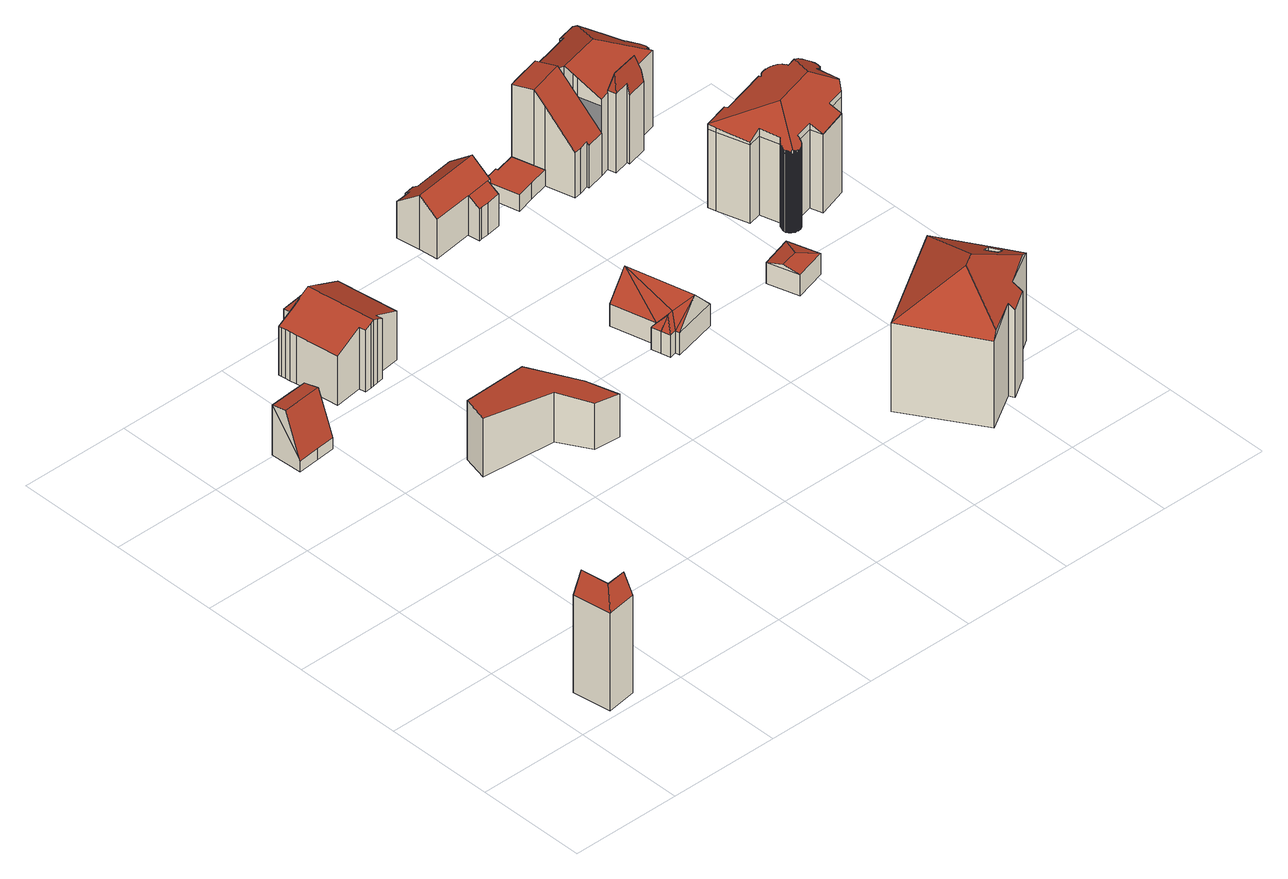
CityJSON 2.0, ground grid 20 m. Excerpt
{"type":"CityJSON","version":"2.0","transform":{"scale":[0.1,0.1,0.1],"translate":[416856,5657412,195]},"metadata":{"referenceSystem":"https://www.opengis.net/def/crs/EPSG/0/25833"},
"CityObjects":{
"building1":{"type":"Building","attributes":{"Dachtyp_tdc":"tdcFreeFormRoof","Gemeindeschluessel":14612000,"Dachneigung":62.24,"QualitaetDacherkennung":4,"Geometrietyp2DReferenz":"3000","measuredHeight":22.27,"function":"31001_9998","roofType":"5000"},"geometry":[{"type":"Solid","lod":"2","boundaries":[[[[0,1,2,3]],[[1,4,5,2]],[[4,6,7,5]],[[6,8,9,7]],[[8,10,11,9]],[[10,0,3,11]],[[12,10,8]],[[13,12,8,6]],[[14,13,6,4]],[[14,4,1]],[[13,14,1,0]],[[12,13,0,10]],[[3,2,5,7,9,11]]]],"semantics":{"surfaces":[{"type":"WallSurface"},{"type":"RoofSurface"},{"type":"GroundSurface"}],"values":[[0,0,0,0,0,0,0,1,1,0,1,1,2]]}}]},
"building2":{"type":"Building","attributes":{"Dachtyp_tdc":"tdcFreeFormRoof","Gemeindeschluessel":14612000,"Dachneigung":69.32,"QualitaetDacherkennung":18,"Geometrietyp2DReferenz":"3000","measuredHeight":10.04,"function":"31001_9998","roofType":"5000"},"geometry":[{"type":"Solid","lod":"2","boundaries":[[[[15,16,17,18]],[[16,19,20,17]],[[19,21,22,20]],[[21,23,24,22]],[[23,25,26,24]],[[25,15,18,26]],[[27,23,21,19,28]],[[15,25,27,28,16]],[[19,16,28]],[[25,23,27]],[[18,17,20,22,24,26]]]],"semantics":{"surfaces":[{"type":"WallSurface"},{"type":"RoofSurface"},{"type":"GroundSurface"}],"values":[[0,0,0,0,0,0,1,1,0,0,2]]}}]},
"building3":{"type":"Building","attributes":{"Gemeindeschluessel":14612000,"Geometrietyp2DReferenz":"3000","function":"31001_9998","roofType":"9999"},"children":["building3-1","building3-2"]},
"building3-1":{"type":"BuildingPart","attributes":{"Dachtyp_tdc":"tdcPolyFlatRoof","Dachneigung":3.28,"QualitaetDacherkennung":48,"Geometrietyp2DReferenz":"3000","measuredHeight":8.26,"roofType":"2100"},"parents":["building3"],"geometry":[{"type":"MultiSurface","lod":"2","boundaries":[[[29,30,31,32]],[[33,34,35,36]],[[34,37,38,35]],[[37,29,32,38]],[[37,34,33,39,30,29]],[[32,31,40,36,35,38]]],"semantics":{"surfaces":[{"type":"WallSurface"},{"type":"RoofSurface"},{"type":"GroundSurface"}],"values":[0,0,0,0,1,2]}}]},
"building3-2":{"type":"BuildingPart","attributes":{"Dachtyp_tdc":"tdcGableRoof","Dachneigung":25.36,"QualitaetDacherkennung":76,"Geometrietyp2DReferenz":"3000","measuredHeight":12.58,"roofType":"3100"},"parents":["building3"],"geometry":[{"type":"MultiSurface","lod":"2","boundaries":[[[41,42,43,44]],[[42,45,46,43]],[[45,47,48,46]],[[47,49,50,48]],[[49,51,52,50]],[[51,53,54,52]],[[53,55,56,54]],[[55,57,36,56]],[[57,33,36]],[[58,31,30]],[[58,59,60,31]],[[59,61,62,60]],[[61,63,64,62]],[[63,65,66,64]],[[65,67,68,66]],[[67,69,70,68]],[[69,71,72,70]],[[71,73,74,72]],[[73,41,44,74]],[[69,67,65,63,61,59,58,75]],[[75,57,55,53,51,49,47,45,42,41,73,71,69]],[[44,43,46,48,50,52,54,56,36,40,31,60,62,64,66,68,70,72,74]]],"semantics":{"surfaces":[{"type":"WallSurface"},{"type":"RoofSurface"},{"type":"GroundSurface"}],"values":[0,0,0,0,0,0,0,0,0,0,0,0,0,0,0,0,0,0,0,1,1,2]}}]},
"building4":{"type":"Building","attributes":{"Dachtyp_tdc":"tdcPolyFlatRoof","Gemeindeschluessel":14612000,"Dachneigung":7.7,"QualitaetDacherkennung":56,"Geometrietyp2DReferenz":"3000","measuredHeight":11.25,"function":"31001_9998","roofType":"2100"},"geometry":[{"type":"Solid","lod":"2","boundaries":[[[[76,77,78,79]],[[77,80,81,78]],[[80,82,83,81]],[[82,84,85,83]],[[84,86,87,85]],[[86,88,89,87]],[[88,76,79,89]],[[88,86,84,82,80,77,76]],[[79,78,81,83,85,87,89]]]],"semantics":{"surfaces":[{"type":"WallSurface"},{"type":"RoofSurface"},{"type":"GroundSurface"}],"values":[[0,0,0,0,0,0,0,1,2]]}}]},
"building5":{"type":"Building","attributes":{"Dachtyp_tdc":"tdcFreeFormRoof","Gemeindeschluessel":14612000,"Dachneigung":47.75,"QualitaetDacherkennung":31,"Geometrietyp2DReferenz":"3000","measuredHeight":8.75,"function":"31001_9998","roofType":"5000"},"geometry":[{"type":"Solid","lod":"2","boundaries":[[[[90,91,92,93]],[[91,94,95,92]],[[94,96,97,95]],[[96,98,99,97]],[[98,100,101,99]],[[100,102,103,101]],[[102,104,105,103]],[[104,106,107,105]],[[106,90,93,107]],[[106,108,90]],[[108,106,104]],[[109,108,104,102]],[[91,110,94]],[[109,110,91]],[[109,111,110]],[[102,111,109]],[[111,102,100]],[[111,100,98]],[[110,111,98,96]],[[110,96,94]],[[108,109,91,90]],[[93,92,95,97,99,101,103,105,107]]]],"semantics":{"surfaces":[{"type":"WallSurface"},{"type":"RoofSurface"},{"type":"GroundSurface"}],"values":[[0,0,0,0,0,0,0,0,0,1,1,1,1,1,1,1,1,0,1,0,1,2]]}}]},
"building6":{"type":"Building","attributes":{"Gemeindeschluessel":14612000,"Geometrietyp2DReferenz":"3000","function":"31001_9998","roofType":"9999"},"children":["building6-1","building6-2"]},
"building6-1":{"type":"BuildingPart","attributes":{"Dachtyp_tdc":"tdcPolyFlatRoof","Dachneigung":35.16,"QualitaetDacherkennung":37,"Geometrietyp2DReferenz":"3000","measuredHeight":7.58,"roofType":"2100"},"parents":["building6"],"geometry":[{"type":"MultiSurface","lod":"2","boundaries":[[[112,113,114,115]],[[113,116,117,114]],[[116,118,119,117]],[[118,120,121,119]],[[112,115,122,123]],[[123,120,118,116,113,112]],[[115,114,117,119,121,122]]],"semantics":{"surfaces":[{"type":"WallSurface"},{"type":"RoofSurface"},{"type":"GroundSurface"}],"values":[0,0,0,0,0,1,2]}}]},
"building6-2":{"type":"BuildingPart","attributes":{"Dachtyp_tdc":"tdcGableRoof","Dachneigung":38.35,"QualitaetDacherkennung":75,"Geometrietyp2DReferenz":"3000","measuredHeight":10.38,"roofType":"3100"},"parents":["building6"],"geometry":[{"type":"MultiSurface","lod":"2","boundaries":[[[124,125,126,127]],[[125,128,129,126]],[[128,130,131,129]],[[130,132,133,131]],[[132,134,135,133]],[[134,123,122,135]],[[120,136,137,121]],[[136,138,139,137]],[[138,140,141,139]],[[140,142,143,141]],[[142,144,145,143]],[[144,124,127,145]],[[140,138,136,120,123,134,132]],[[132,130,128,125,124,144,142,140]],[[127,126,129,131,133,135,122,121,137,139,141,143,145]]],"semantics":{"surfaces":[{"type":"WallSurface"},{"type":"RoofSurface"},{"type":"GroundSurface"}],"values":[0,0,0,0,0,0,0,0,0,0,0,0,1,1,2]}}]},
"building7":{"type":"Building","attributes":{"Dachtyp_tdc":"tdcPolyFlatRoof","Gemeindeschluessel":14612000,"Dachneigung":0,"QualitaetDacherkennung":71,"Geometrietyp2DReferenz":"3000","measuredHeight":3.16,"function":"31001_9998","roofType":"1000"},"geometry":[{"type":"Solid","lod":"2","boundaries":[[[[146,147,148,149]],[[147,150,151,148]],[[150,152,153,151]],[[152,154,155,153]],[[154,156,157,155]],[[156,158,159,157]],[[158,146,149,159]],[[158,156,154,152,150,147,146]],[[149,148,151,153,155,157,159]]]],"semantics":{"surfaces":[{"type":"WallSurface"},{"type":"RoofSurface"},{"type":"GroundSurface"}],"values":[[0,0,0,0,0,0,0,1,2]]}}]},
"building8":{"type":"Building","attributes":{"Dachtyp_tdc":"tdcFreeFormRoof","Gemeindeschluessel":14612000,"Dachneigung":33.88,"QualitaetDacherkennung":24,"Geometrietyp2DReferenz":"3000","measuredHeight":23.24,"function":"31001_9998","roofType":"5000"},"geometry":[{"type":"Solid","lod":"2","boundaries":[[[[160,161,162,163]],[[161,164,165,162]],[[164,166,167,165]],[[166,168,169,167]],[[168,170,171,169]],[[170,172,173,171]],[[172,174,175,173]],[[174,176,177,175]],[[178,179,180,181]],[[179,182,183,180]],[[182,184,185,183]],[[184,186,187,185]],[[186,178,181,187]],[[176,160,163,177]],[[176,174,188,189,160],[178,186,184,182,179]],[[170,190,191,172]],[[191,188,174,172]],[[161,189,188,191,190,168,166,164]],[[161,160,189]],[[170,168,190]],[[163,162,165,167,169,171,173,175,177],[181,180,183,185,187]]]],"semantics":{"surfaces":[{"type":"WallSurface"},{"type":"RoofSurface"},{"type":"GroundSurface"}],"values":[[0,0,0,0,0,0,0,0,0,0,0,0,0,0,1,1,1,1,0,0,2]]}}]},
"building9":{"type":"Building","attributes":{"Dachtyp_tdc":"tdcHipAndGableRoof","Gemeindeschluessel":14612000,"Dachneigung":15.13,"QualitaetDacherkennung":46,"Geometrietyp2DReferenz":"3000","measuredHeight":4.82,"function":"31001_9998","roofType":"5000"},"geometry":[{"type":"Solid","lod":"2","boundaries":[[[[192,193,194,195]],[[193,196,197,194]],[[196,198,199,197]],[[198,192,195,199]],[[196,193,200]],[[192,198,201]],[[193,192,201,200]],[[198,196,200,201]],[[195,194,197,199]]]],"semantics":{"surfaces":[{"type":"WallSurface"},{"type":"RoofSurface"},{"type":"GroundSurface"}],"values":[[0,0,0,0,1,0,1,1,2]]}}]},
"building10":{"type":"Building","attributes":{"Gemeindeschluessel":14612000,"Geometrietyp2DReferenz":"3000","function":"31001_9998","roofType":"9999"},"children":["building10-1","building10-2","building10-3"]},
"building10-1":{"type":"BuildingPart","attributes":{"Dachtyp_tdc":"tdcGableRoof","Dachneigung":51.15,"QualitaetDacherkennung":18,"Geometrietyp2DReferenz":"3000","measuredHeight":17.64,"roofType":"3100"},"parents":["building10"],"geometry":[{"type":"MultiSurface","lod":"2","boundaries":[[[202,203,204,205]],[[203,206,207,204]],[[206,208,209,207]],[[208,210,211,209]],[[210,212,148,211]],[[212,213,214,148]],[[213,215,149,214]],[[215,216,217,149]],[[216,218,219,220,217]],[[213,212,210,208,206,203,202,221,222,223]],[[223,218,216,215,213]],[[220,224,225,205,204,207,209,211,148,214,149,217]]],"semantics":{"surfaces":[{"type":"WallSurface"},{"type":"RoofSurface"},{"type":"GroundSurface"}],"values":[0,0,0,0,0,0,0,0,0,1,1,2]}}]},
"building10-2":{"type":"BuildingPart","attributes":{"Dachtyp_tdc":"tdcHipAndGableRoof","Dachneigung":33.94,"QualitaetDacherkennung":42,"Geometrietyp2DReferenz":"3000","measuredHeight":18.16,"roofType":"5000"},"parents":["building10"],"geometry":[{"type":"MultiSurface","lod":"2","boundaries":[[[219,226,227,220]],[[226,228,229,227]],[[228,230,231,229]],[[230,232,233,231]],[[232,234,235,233]],[[234,236,237,235]],[[236,238,239,237]],[[238,240,241,239]],[[240,242,243,241]],[[242,244,245,243]],[[244,246,247,245]],[[246,248,249,247]],[[248,250,251,249]],[[250,252,253,251]],[[252,254,255,253]],[[256,257,202,205,258]],[[252,250,248,246,244,242,240,238,236,234,259]],[[234,232,230,228,226,219,260,222,261,259]],[[261,257,256,254,252,259]],[[205,225,224,220,227,229,231,233,235,237,239,241,243,245,247,249,251,253,255,258]]],"semantics":{"surfaces":[{"type":"WallSurface"},{"type":"RoofSurface"},{"type":"GroundSurface"}],"values":[0,0,0,0,0,0,0,0,0,0,0,0,0,0,0,0,1,1,1,2]}}]},
"building10-3":{"type":"BuildingPart","attributes":{"Dachtyp_tdc":"tdcFreeFormRoof","Dachneigung":76.42,"QualitaetDacherkennung":16,"Geometrietyp2DReferenz":"3000","measuredHeight":18.29,"roofType":"5000"},"parents":["building10"],"geometry":[{"type":"MultiSurface","lod":"2","boundaries":[[[262,263,264,265]],[[263,266,267,264]],[[266,268,269,267]],[[268,270,256,258,269]],[[271,272,273,255,254]],[[272,262,265,273]],[[270,268,274]],[[268,266,263,262,272,275,274]],[[272,271,275]],[[271,270,274,275]],[[265,264,267,269,258,255,273]]],"semantics":{"surfaces":[{"type":"WallSurface"},{"type":"RoofSurface"},{"type":"GroundSurface"}],"values":[0,0,0,0,0,0,1,1,1,1,2]}}]},
"building11":{"type":"Building","attributes":{"Dachtyp_tdc":"tdcFreeFormRoof","Gemeindeschluessel":14612000,"Dachneigung":17.98,"QualitaetDacherkennung":26,"Geometrietyp2DReferenz":"3000","measuredHeight":18.45,"function":"31001_9998","roofType":"5000"},"geometry":[{"type":"Solid","lod":"2","boundaries":[[[[276,277,278,279]],[[277,280,281,278]],[[280,282,283,281]],[[282,284,285,283]],[[284,286,287,285]],[[286,288,289,287]],[[288,290,291,289]],[[290,292,293,291]],[[292,294,295,293]],[[294,296,297,295]],[[296,298,299,297]],[[298,300,301,299]],[[300,302,303,301]],[[302,304,305,303]],[[304,306,307,305]],[[306,308,309,307]],[[308,310,311,309]],[[310,312,313,311]],[[312,314,315,313]],[[314,316,317,315]],[[316,318,319,317]],[[318,320,321,319]],[[320,322,323,321]],[[322,324,325,323]],[[324,326,327,325]],[[326,328,329,327]],[[328,330,331,329]],[[330,332,333,331]],[[332,334,335,333]],[[334,336,337,335]],[[336,338,339,337]],[[338,340,341,339]],[[340,342,343,341]],[[342,344,345,343]],[[344,346,347,345]],[[346,348,349,347]],[[348,350,351,349]],[[350,352,353,351]],[[352,354,355,353]],[[354,356,357,355]],[[356,358,359,357]],[[358,360,361,359]],[[360,362,363,361]],[[362,364,365,363]],[[364,366,367,365]],[[366,368,369,367]],[[368,370,371,369]],[[370,372,373,371]],[[372,374,375,373]],[[374,376,377,375]],[[376,378,379,377]],[[378,380,381,379]],[[380,382,383,381]],[[382,384,385,383]],[[384,386,387,385]],[[386,388,389,387]],[[388,390,391,389]],[[390,392,393,391]],[[392,394,395,393]],[[394,396,397,395]],[[396,398,399,397]],[[398,400,401,399]],[[400,402,403,401]],[[402,404,405,403]],[[404,406,407,405]],[[406,408,409,407]],[[408,410,411,409]],[[410,412,413,411]],[[412,414,415,413]],[[414,416,417,415]],[[416,418,419,417]],[[418,420,421,419]],[[420,422,423,421]],[[422,424,425,423]],[[424,426,427,425]],[[426,428,429,427]],[[428,430,431,429]],[[430,432,433,431]],[[434,435,436,437,438,439,440,441,442,443,444,445,446,447,448,449,450,451,452,453,454,455,456,457,458,459,460,461,462,463,464,465,466,467,468,469,470,471,472,473,474,475,476,477,478,479,480,481,482,483,484,485,486,487,488]],[[489,490,491,492,493,494,495,496,497,498,499,500,501,502,503,504,505,506,507,508,509,510,511,512,513,514,515,516,517]],[[487,486,518,519,520,521,522,523,524,525,526,527,528,529,530,531,532,533,534,535,536,537,538,539,540,541,542,543,544,545,546,547,548,549,550,551,552,553,554,555,515,514]],[[556,557,558,559,560,488,487,514,513,561,562,563,564,565,566,567,568,569,570,571,572,573,574,575,576,577,578,579,580,581,582,583,584,585,586,587,588,589,590,591,592]],[[593,556,592,594]],[[594,592,591,595]],[[595,591,590,596]],[[597,589,588,598]],[[596,590,589,597]],[[599,587,586,600]],[[598,588,587,599]],[[601,585,584,276]],[[600,586,585,601]],[[277,583,582,280]],[[276,584,583,277]],[[282,581,580,284]],[[280,582,581,282]],[[286,579,578,288]],[[284,580,579,286]],[[290,577,576,292]],[[288,578,577,290]],[[294,575,574,296]],[[292,576,575,294]],[[298,573,572,300]],[[296,574,573,298]],[[302,571,570,304]],[[300,572,571,302]],[[306,569,568,308]],[[304,570,569,306]],[[310,567,566,312]],[[308,568,567,310]],[[314,565,564,316]],[[312,566,565,314]],[[318,563,562,320]],[[316,564,563,318]],[[322,561,513,512,324]],[[320,562,561,322]],[[602,559,558,603]],[[604,560,559,602]],[[557,556,593]],[[376,515,555,378]],[[378,555,554,380]],[[380,554,553,382]],[[382,553,552,384]],[[384,552,551,386]],[[388,550,549,390]],[[386,551,550,388]],[[390,549,548,392]],[[392,548,547,394]],[[394,547,546,396]],[[396,546,545,398]],[[398,545,544,400]],[[400,544,543,402]],[[402,543,542,404]],[[404,542,541,406]],[[406,541,540,408]],[[408,540,539,410]],[[410,539,538,412]],[[412,538,537,414]],[[414,537,536,416]],[[416,536,535,418]],[[418,535,534,420]],[[420,534,533,422]],[[422,533,532,424]],[[424,532,531,426]],[[426,531,530,428]],[[428,530,529,430]],[[430,529,528,432]],[[432,528,527,605]],[[605,527,526,606]],[[606,526,525,607]],[[607,525,524,608]],[[608,524,523,609]],[[609,523,522,610]],[[610,522,521,611]],[[611,521,520,612]],[[612,520,519,613]],[[613,519,518,614]],[[614,518,486,485,615]],[[370,489,517,372]],[[372,517,516,374]],[[374,516,515,376]],[[324,512,511,326]],[[326,511,510,328]],[[328,510,509,330]],[[616,434,488,560,604]],[[330,509,508,332]],[[332,508,507,334]],[[334,507,506,336]],[[336,506,505,338]],[[338,505,504,340]],[[340,504,503,342]],[[342,503,502,344]],[[344,502,501,346]],[[346,501,500,348]],[[354,497,496,356]],[[352,498,497,354]],[[356,496,495,358]],[[358,495,494,360]],[[360,494,493,362]],[[362,493,492,364]],[[364,492,491,366]],[[366,491,490,368]],[[368,490,489,370]],[[615,485,484,617]],[[617,484,483,618]],[[618,483,482,619]],[[619,482,481,620]],[[620,481,480,621]],[[621,480,479,622]],[[622,479,478,623]],[[623,478,477,624]],[[624,477,476,625]],[[625,476,475,626]],[[626,475,474,627]],[[627,474,473,628]],[[628,473,472,629]],[[629,472,471,630]],[[630,471,470,631]],[[631,470,469,632]],[[632,469,468,633]],[[633,468,467,634]],[[634,467,466,635]],[[635,466,465,636]],[[636,465,464,637]],[[637,464,463,638]],[[638,463,462,639]],[[639,462,461,640]],[[640,461,460,641]],[[641,460,459,642]],[[642,459,458,643]],[[643,458,457,644]],[[644,457,456,645]],[[645,456,455,646]],[[646,455,454,647]],[[647,454,453,648]],[[648,453,452,649]],[[649,452,451,650]],[[650,451,450,651]],[[348,500,499,350]],[[350,499,498,352]],[[651,450,449,652]],[[652,449,448,653]],[[653,448,447,654]],[[654,447,446,655]],[[655,446,445,656]],[[656,445,444,657]],[[657,444,443,658]],[[658,443,442,659]],[[659,442,441,660]],[[660,441,440,661]],[[661,440,439,662]],[[662,439,438,663]],[[663,438,437,664]],[[664,437,436,665]],[[665,436,435,666]],[[603,558,557]],[[666,435,434,616]],[[433,667,668,669,670,671,672,673,674,675,676,677,678,679,680,681,682,683,684,685,686,687,688,689,690,691,692,693,694,695,696,697,698,699,700,701,702,703,704,705,706,707,708,709,710,711,712,713,714,715,716,717,718,719,720,721,722,723,724,725,726,727,728,729,730,731,732,733,734,735,736,737,738,739,740,741,279,278,281,283,285,287,289,291,293,295,297,299,301,303,305,307,309,311,313,315,317,319,321,323,325,327,329,331,333,335,337,339,341,343,345,347,349,351,353,355,357,359,361,363,365,367,369,371,373,375,377,379,381,383,385,387,389,391,393,395,397,399,401,403,405,407,409,411,413,415,417,419,421,423,425,427,429,431]],[[432,605,667,433]],[[605,606,668,667]],[[606,607,669,668]],[[607,608,670,669]],[[608,609,671,670]],[[609,610,672,671]],[[610,611,673,672]],[[611,612,674,673]],[[612,613,675,674]],[[613,614,676,675]],[[614,615,677,676]],[[615,617,678,677]],[[617,618,679,678]],[[618,619,680,679]],[[619,620,681,680]],[[620,621,682,681]],[[621,622,683,682]],[[622,623,684,683]],[[623,624,685,684]],[[624,625,686,685]],[[625,626,687,686]],[[626,627,688,687]],[[627,628,689,688]],[[628,629,690,689]],[[629,630,691,690]],[[630,631,692,691]],[[631,632,693,692]],[[632,633,694,693]],[[633,634,695,694]],[[634,635,696,695]],[[635,636,697,696]],[[636,637,698,697]],[[637,638,699,698]],[[638,639,700,699]],[[639,640,701,700]],[[640,641,702,701]],[[641,642,703,702]],[[642,643,704,703]],[[643,644,705,704]],[[644,645,706,705]],[[645,646,707,706]],[[646,647,708,707]],[[647,648,709,708]],[[648,649,710,709]],[[649,650,711,710]],[[650,651,712,711]],[[651,652,713,712]],[[652,653,714,713]],[[653,654,715,714]],[[654,655,716,715]],[[655,656,717,716]],[[656,657,718,717]],[[657,658,719,718]],[[658,659,720,719]],[[659,660,721,720]],[[660,661,722,721]],[[661,662,723,722]],[[662,663,724,723]],[[663,664,725,724]],[[664,665,726,725]],[[665,666,727,726]],[[666,616,728,727]],[[616,604,729,728]],[[604,602,730,729]],[[602,603,731,730]],[[603,557,732,731]],[[557,593,733,732]],[[593,594,734,733]],[[594,595,735,734]],[[595,596,736,735]],[[596,597,737,736]],[[597,598,738,737]],[[598,599,739,738]],[[599,600,740,739]],[[600,601,741,740]],[[601,276,279,741]]]],"semantics":{"surfaces":[{"type":"WallSurface"},{"type":"RoofSurface"},{"type":"GroundSurface"}],"values":[[0,0,0,0,0,0,0,0,0,0,0,0,0,0,0,0,0,0,0,0,0,0,0,0,0,0,0,0,0,0,0,0,0,0,0,0,0,0,0,0,0,0,0,0,0,0,0,0,0,0,0,0,0,0,0,0,0,0,0,0,0,0,0,0,0,0,0,0,0,0,0,0,0,0,0,0,0,0,1,1,1,1,0,0,0,0,0,0,0,0,0,0,0,0,0,0,0,0,0,0,0,0,0,0,0,0,0,0,0,0,0,0,0,0,0,0,0,0,0,0,0,0,0,0,0,0,0,0,0,0,0,0,0,0,0,0,0,0,0,0,0,0,0,0,0,0,0,0,0,0,0,0,0,0,0,0,0,0,0,0,0,0,0,0,0,0,0,0,0,0,0,0,0,0,0,0,0,0,0,0,0,0,0,0,0,0,0,0,0,0,0,0,0,0,0,0,0,0,0,0,0,0,0,0,0,0,0,0,0,0,0,0,0,0,0,0,0,0,0,0,0,0,0,0,0,0,0,0,0,0,0,0,0,0,0,0,2,0,0,0,0,0,0,0,0,0,0,0,0,0,0,0,0,0,0,0,0,0,0,0,0,0,0,0,0,0,0,0,0,0,0,0,0,0,0,0,0,0,0,0,0,0,0,0,0,0,0,0,0,0,0,0,0,0,0,0,0,0,0,0,0,0,0,0,0,0,0,0,0,0,0,0,0]]}}]}
},
"vertices":[
[69,14,190],[59,84,190],[59,84,4],[69,14,4],[97,89,190],[97,89,4],[101,56,190],[101,56,4],[118,59,190],[118,59,4],[123,22,190],[123,22,4],[121,40,226],[85,35,226],[78,87,226],
[48,630,155],[11,627,154],[11,627,134],[48,630,134],[8,685,229],[8,685,134],[45,688,229],[45,688,134],[79,691,229],[79,691,134],[83,633,155],[83,633,134],[81,663,235],[9,657,235],
[216,841,235],[220,811,237],[220,811,154],[216,841,154],[176,805,237],[174,818,236],[174,818,154],[176,805,154],[172,835,235],[172,835,154],[197,808,237],[197,808,154],
[193,693,271],[143,686,247],[143,686,154],[193,693,154],[133,765,247],[133,765,154],[131,777,247],[131,777,154],[130,786,247],[130,786,154],[129,793,247],[129,793,154],[128,799,247],[128,799,154],[165,803,265],[165,803,154],[176,805,270],[220,811,269],[266,817,247],[266,817,154],[281,705,247],[281,705,154],[232,698,270],[232,698,154],[234,686,270],[234,686,154],[224,685,275],[224,685,154],[213,683,280],[213,683,154],[207,682,277],[207,682,154],[195,681,271],[195,681,154],[197,808,280],
[216,447,229],[227,494,229],[227,494,117],[216,447,117],[356,512,213],[356,512,117],[409,432,203],[409,432,117],[429,377,199],[429,377,117],[382,381,205],[382,381,117],[350,436,211],[350,436,117],
[573,462,198],[585,464,198],[585,464,156],[573,462,156],[566,545,198],[566,545,156],[646,564,198],[646,564,156],[675,442,198],[675,442,156],[595,423,198],[595,423,156],[593,431,198],[593,431,156],[581,428,198],[581,428,156],[577,444,198],[577,444,156],[594,449,217],[606,452,217],[606,555,243],[635,433,243],
[579,801,251],[554,797,250],[554,797,190],[579,801,190],[539,795,251],[539,795,190],[534,794,250],[534,794,190],[531,815,265],[531,815,190],[577,822,190],[577,822,265],
[478,897,251],[497,900,251],[497,900,190],[478,897,190],[498,890,259],[498,890,190],[572,900,259],[572,900,190],[578,857,293],[578,857,190],[582,822,265],[582,822,190],[531,816,265],[531,816,190],[459,806,265],[459,806,190],[455,840,293],[455,840,190],[449,884,259],[449,884,190],[479,888,259],[479,888,190],
[677,877,224],[692,820,224],[692,820,193],[677,877,193],[656,811,224],[656,811,193],[623,802,224],[623,802,193],[608,864,224],[608,864,193],[640,872,224],[640,872,193],[641,868,224],[641,868,193],
[1019,121,295],[946,72,308],[946,72,128],[1019,121,128],[953,58,294],[953,58,128],[914,33,294],[914,33,128],[909,43,304],[909,43,128],[841,1,294],[841,1,128],[756,135,297],[756,135,128],[938,250,297],[938,250,128],[1003,145,296],[1003,145,128],[988,139,306],[976,158,307],[976,158,128],[988,139,128],[961,148,318],[961,148,128],[955,144,322],[955,144,128],[967,126,322],[967,126,128],[902,116,360],[1000,108,309],[852,8,304],[878,101,360],
[805,459,196],[862,476,196],[862,476,156],[805,459,156],[879,419,196],[879,419,156],[822,403,196],[822,403,156],[846,440,204],[814,431,204],
[770,780,274],[737,772,274],[737,772,193],[770,780,193],[736,776,279],[736,776,193],[719,771,279],[719,771,193],[705,768,279],[705,768,193],[692,820,345],[687,838,369],[687,838,193],[677,877,362],[691,881,362],[691,881,193],[741,894,362],[741,894,339],[741,894,193],[754,843,354],[751,853,367],[751,855,369],[751,855,193],[754,843,193],
[737,909,328],[737,909,193],[838,935,328],[838,935,193],[836,942,323],[836,942,193],[871,951,323],[871,951,193],[873,943,328],[873,943,193],[886,893,332],[886,893,193],[891,872,334],[891,872,193],[894,861,335],[894,861,193],[898,862,332],[898,862,193],[914,851,324],[914,851,193],[917,841,325],[917,841,193],[909,826,334],[909,826,193],[903,825,337],[903,825,193],[906,814,338],[906,814,193],[852,800,338],[852,800,193],[787,785,339],[770,780,339],[787,785,193],[829,861,375],[751,855,366],[754,843,375],
[857,781,324],[820,772,324],[820,772,193],[857,781,193],[819,777,344],[819,777,193],[790,770,344],[790,770,193],[787,785,344],[852,800,344],[856,786,344],[856,786,193],[796,779,376],[847,791,374],
[931,518,317],[931,517,317],[931,517,167],[931,518,167],[930,516,317],[930,516,167],[930,515,317],[930,515,167],[929,514,317],[929,514,167],[928,513,317],[928,513,167],[927,512,317],[927,512,167],[926,511,317],[926,511,167],[925,510,317],[925,510,167],[924,510,317],[924,510,167],[923,509,317],[923,509,167],[922,509,317],[922,509,167],[921,508,317],[921,508,167],[920,508,317],[920,508,167],[919,508,317],[919,508,167],[917,508,317],[917,508,167],[916,507,317],[916,507,167],[915,508,317],[915,508,167],[913,508,317],[913,508,167],[912,508,317],[912,508,167],[911,508,317],[911,508,167],[910,509,317],[910,509,167],[909,509,317],[909,509,167],[908,510,317],[908,510,167],[906,511,317],[906,511,167],[905,511,317],[905,511,167],[904,512,317],[904,512,167],[903,513,317],[903,513,167],[903,514,317],[903,514,167],[902,515,317],[902,515,167],[901,516,317],[901,516,167],[901,517,317],[901,517,167],[900,518,317],[900,518,167],[900,521,317],[900,521,167],[900,522,317],[900,522,167],[900,524,317],[900,524,167],[901,525,317],[901,525,167],[901,527,317],[901,527,167],[902,528,317],[902,528,167],[902,530,317],[902,530,167],[903,532,317],[903,532,167],[904,534,317],[904,534,167],[905,535,317],[905,535,167],[906,536,317],[906,536,167],[907,537,317],[907,537,167],[908,538,317],[908,538,167],[910,540,317],[910,540,167],[900,575,317],[900,575,167],[876,569,317],[876,569,167],[860,626,317],[860,626,167],[856,641,317],[856,641,167],[902,654,317],[902,654,167],[904,647,317],[904,647,167],[988,670,317],[988,670,167],[989,666,317],[989,666,167],[991,668,317],[991,668,167],[992,669,317],[992,669,167],[993,670,317],[993,670,167],[994,671,317],[994,671,167],[995,672,317],[995,672,167],[997,673,317],[997,673,167],[999,674,317],[999,674,167],[1001,675,317],[1001,675,167],[1002,675,317],[1002,675,167],[1004,675,317],[1004,675,167],[1005,675,317],[1005,675,167],[1007,676,317],[1007,676,167],[1008,675,317],[1008,675,167],[1011,675,317],[1011,675,167],[1013,675,317],[1013,675,167],[1014,674,317],[1014,674,167],[1016,674,317],[1016,674,167],[1017,673,317],[1017,673,167],[1019,672,317],[1019,672,167],[1021,671,317],[1021,671,167],[1022,670,317],[1022,670,167],[1023,669,317],[1023,669,167],[1024,668,317],[1024,668,167],[1026,666,317],[1026,666,167],[1067,579,333],[1057,618,335],[1058,618,334],[1059,618,333],[1061,619,333],[1062,619,332],[1063,620,331],[1065,620,330],[1066,621,330],[1067,622,329],[1068,622,328],[1069,623,328],[1070,624,327],[1071,625,326],[1072,626,326],[1072,628,325],[1073,629,325],[1074,630,324],[1074,631,324],[1074,632,324],[1075,634,323],[1075,635,323],[1075,636,323],[1075,638,323],[1075,639,323],[1075,641,323],[1075,642,323],[1074,643,323],[1074,644,323],[1073,646,323],[1073,647,323],[1072,648,323],[1071,649,324],[1070,650,324],[1069,651,325],[1068,652,325],[1067,653,326],[1066,654,326],[1065,654,327],[1064,655,327],[1063,656,328],[1061,656,329],[1060,656,329],[1059,657,330],[1057,657,331],[1056,657,332],[1055,657,332],[1053,657,333],[1052,656,334],[1051,656,335],[1049,656,335],[1048,655,336],[1046,655,338],[1029,606,352],[1065,577,334],[900,575,332],[910,540,330],[908,538,329],[907,537,328],[906,536,328],[905,535,327],[904,534,327],[903,532,326],[902,530,325],[902,528,325],[901,527,324],[901,525,324],[900,524,324],[900,522,323],[900,521,323],[900,518,323],[901,517,323],[901,516,323],[902,515,323],[903,514,323],[903,513,323],[904,512,323],[905,511,323],[906,511,324],[907,510,324],[951,584,352],[856,641,326],[860,626,325],[876,569,322],[1029,650,338],[1030,652,337],[1030,654,337],[1029,655,336],[1029,657,336],[1029,658,335],[1028,660,334],[1028,662,334],[1027,663,333],[1027,664,333],[1026,666,332],[1024,668,332],[1023,669,331],[1022,670,331],[1021,671,330],[1019,672,330],[1017,673,329],[1016,674,329],[1014,674,329],[1013,675,328],[1011,675,328],[1008,675,328],[1007,676,328],[1005,675,328],[1004,675,328],[1002,675,328],[1001,675,328],[999,674,328],[997,673,328],[995,672,328],[994,671,328],[993,670,328],[992,669,329],[991,668,329],[989,666,329],[988,670,328],[904,647,328],[902,654,326],[966,536,328],[972,513,317],[1026,530,318],[1020,551,328],[1053,560,328],[908,510,324],[909,509,323],[910,509,323],[911,508,322],[912,508,322],[913,508,322],[915,508,322],[916,507,322],[917,508,321],[919,508,321],[920,508,321],[921,508,321],[922,509,321],[923,509,321],[924,510,322],[925,510,322],[926,511,322],[927,512,322],[928,513,322],[929,514,323],[930,515,323],[930,516,323],[931,517,324],[931,518,324],[932,519,325],[932,520,325],[932,521,326],[933,522,326],[933,524,327],[933,525,327],[933,526,328],[932,527,328],[966,536,317],[932,527,317],[933,526,317],[933,525,317],[933,524,317],[933,522,317],[932,521,317],[932,520,317],[932,519,317],[1020,551,317],[1026,530,317],[1053,560,317],[1027,664,317],[1027,663,317],[1028,662,317],[1028,660,317],[1029,658,317],[1029,657,317],[1029,655,317],[1030,654,317],[1030,652,317],[1029,650,317],[1048,655,317],[1067,579,317],[1049,656,317],[1051,656,317],[1052,656,317],[1053,657,317],[1055,657,317],[1056,657,317],[1057,657,317],[1059,657,317],[1060,656,317],[1061,656,317],[1063,656,317],[1064,655,317],[1065,654,317],[1066,654,317],[1067,653,317],[1068,652,317],[1069,651,317],[1070,650,317],[1071,649,317],[1072,648,317],[1073,647,317],[1073,646,317],[1074,644,317],[1074,643,317],[1075,642,317],[1075,641,317],[1075,639,317],[1075,638,317],[1075,636,317],[1075,635,317],[1075,634,317],[1074,632,317],[1074,631,317],[1074,630,317],[1073,629,317],[1072,628,317],[1072,626,317],[1071,625,317],[1070,624,317],[1069,623,317],[1068,622,317],[1067,622,317],[1066,621,317],[1065,620,317],[1063,620,317],[1062,619,317],[1061,619,317],[1059,618,317],[1058,618,317],[1057,618,317],[1027,664,167],[1027,663,167],[1028,662,167],[1028,660,167],[1029,658,167],[1029,657,167],[1029,655,167],[1030,654,167],[1030,652,167],[1029,650,167],[1048,655,167],[1049,656,167],[1051,656,167],[1052,656,167],[1053,657,167],[1055,657,167],[1056,657,167],[1057,657,167],[1059,657,167],[1060,656,167],[1061,656,167],[1063,656,167],[1064,655,167],[1065,654,167],[1066,654,167],[1067,653,167],[1068,652,167],[1069,651,167],[1070,650,167],[1071,649,167],[1072,648,167],[1073,647,167],[1073,646,167],[1074,644,167],[1074,643,167],[1075,642,167],[1075,641,167],[1075,639,167],[1075,638,167],[1075,636,167],[1075,635,167],[1075,634,167],[1074,632,167],[1074,631,167],[1074,630,167],[1073,629,167],[1072,628,167],[1072,626,167],[1071,625,167],[1070,624,167],[1069,623,167],[1068,622,167],[1067,622,167],[1066,621,167],[1065,620,167],[1063,620,167],[1062,619,167],[1061,619,167],[1059,618,167],[1058,618,167],[1057,618,167],[1067,579,167],[1053,560,167],[1020,551,167],[1026,530,167],[972,513,167],[966,536,167],[932,527,167],[933,526,167],[933,525,167],[933,524,167],[933,522,167],[932,521,167],[932,520,167],[932,519,167]
]}
